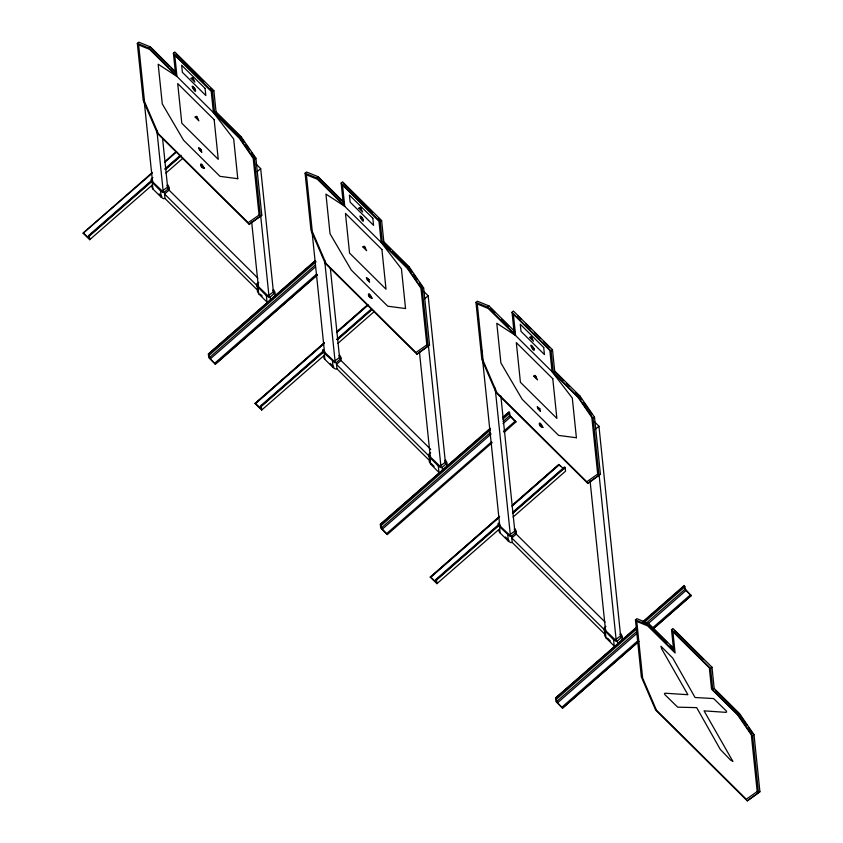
<?xml version="1.0" encoding="UTF-8"?>
<svg xmlns="http://www.w3.org/2000/svg" width="843" height="843" viewBox="0 0 843 843"><rect width="100%" height="100%" fill="white"/><g stroke="black" fill="none" stroke-linecap="round" stroke-linejoin="round"><path stroke-width="1.26" d="M152.393 180.339L152.962 182.151L162.299 191.034L167.599 187.083L167.03 185.27M258.2 285.166L258.769 286.978L268.106 295.861L273.417 291.91L272.847 290.097M324.334 350.688L324.903 352.5L334.239 361.384L339.55 357.421L338.981 355.609M430.151 455.515L430.72 457.327L440.057 466.211L445.357 462.249L444.788 460.436M499.583 524.304L500.152 526.116L509.499 534.999L514.799 531.048L514.23 529.235M605.4 629.131L605.969 630.954L615.306 639.837L620.617 635.875L620.048 634.062M151.803 185.407L151.466 186.324L152.941 189.043L161.203 197.23L163.352 198.621L165.028 198.516L257.61 290.234L257.284 291.162L258.748 293.87L267.02 302.057L266.367 295.756L257.052 286.188L256.957 283.943L258.748 282.373M257.874 278.127L169.032 190.107L169.169 187.388L167.704 184.68M275.05 296.915L274.987 292.215L273.511 289.507M323.744 355.757L323.828 358.001L324.882 359.381L333.154 367.58L335.293 368.96L336.968 368.855L429.561 460.584L429.224 461.5L430.699 464.208L438.961 472.407L438.318 466.105L428.992 456.527L428.908 454.282L430.689 452.723M430.752 449.403L340.972 360.456L341.12 357.738L339.645 355.029M446.99 467.264L446.927 462.565L445.462 459.856M498.993 529.372L499.088 531.617L500.141 533.008L508.403 541.195L510.552 542.586L512.228 542.481L604.81 634.21L604.484 635.127L605.948 637.835L614.22 646.023L613.567 639.721L604.241 630.153L604.157 627.909L605.948 626.338M605.074 622.092L516.222 534.072L516.369 531.353L514.904 528.645M622.239 640.88L622.187 636.18L620.711 633.472M137.325 43.383L148.979 48.104L175.597 74.479L173.395 53.214L174.807 51.992L213.859 90.675L216.061 111.94L241.33 136.977L255.893 158.126L261.794 215.228L249.17 224.322L157.462 133.468L143.215 100.37L137.325 43.383L138.737 42.15L150.381 46.871L176.082 72.34M148.979 48.104L150.381 46.871M260.382 216.451L254.481 159.359L239.928 138.21L214.649 113.162L212.457 91.908L213.859 90.675M214.649 113.162L216.061 111.94M152.056 185.186L89.716 239.707L83.099 233.163L152.351 172.436M165.228 161.329L176.103 151.656M83.099 233.163L151.888 173.542M164.754 162.288L176.619 151.909M152.931 177.546L151.15 179.116L151.234 181.361L160.56 190.929L162.699 192.32L164.374 192.215L168.842 188.305M83.605 233.258L88.8 237.989L88.547 235.597L150.886 181.076M164.743 168.958L179.58 155.976M88.547 235.597L89.073 235.84L151.413 181.319M165.26 169.201L181.097 155.354M89.716 239.707L89.347 236.114L151.677 181.593M165.534 169.475L180.381 156.492M165.902 173.068L182.731 158.358M169.032 190.107L164.564 194.016L257.147 285.735M239.928 138.21L241.33 136.977M254.481 159.359L255.893 158.126M257.104 171.751L260.677 168.621L256.198 164.185M305.092 173.237L316.736 177.957L343.354 204.322L341.162 183.068L342.564 181.835L381.626 220.529L383.818 241.783L409.097 266.831L423.65 287.979L429.551 345.072L416.937 354.176L325.219 263.322L310.972 230.223L305.092 173.237L306.494 172.004L318.148 176.724L343.849 202.183M249.17 224.322L261.794 215.228M316.736 177.957L318.148 176.724M266.367 295.756L268.517 297.147L270.192 297.042L274.66 293.132M317.284 275.05L215.365 364.197L208.758 357.643L208.379 354.039L315.25 260.582M208.379 354.039L315.524 260.845M215.365 364.197L209.759 358.117L209.243 355.166L316.104 261.699M209.486 357.558L315.366 264.965M210.36 358.833L315.25 267.094M214.765 363.196L316.683 274.059M215.355 364.05L317.274 274.902M428.139 346.304L422.238 289.212L407.685 268.053L382.416 243.016L380.214 221.762L381.626 220.529M382.416 243.016L383.818 241.783M407.685 268.053L409.097 266.831M323.997 355.535L261.657 410.056L255.05 403.502L324.302 342.774M337.158 331.52L366.842 305.566M255.05 403.502L324.313 342.922M337.179 331.678L366.863 305.714M255.029 403.354L255.555 403.607L323.828 343.891M336.694 332.637L368.359 304.945M255.555 403.607L260.74 408.339L260.498 405.936L322.837 351.415M336.684 339.297L371.32 309.012M260.498 405.936L261.014 406.189L323.354 351.668M337.211 339.55L371.837 309.255M261.657 410.056L261.288 406.452L323.628 351.931M337.485 339.824L372.111 309.529M337.853 343.417L374.461 311.394M323.354 351.974L323.09 349.455L323.175 351.7L324.239 353.091L334.65 362.659L336.325 362.564L340.783 358.654M422.238 289.212L423.65 287.979M340.972 360.456L336.505 364.366L429.098 456.084M424.587 298.907L428.16 295.777L423.681 291.341M416.937 354.176L429.551 345.072M475.947 302.426L487.591 307.158L514.209 333.522L512.017 312.268L513.419 311.035L552.481 349.729L554.673 370.983L579.952 396.031L594.505 417.18L600.406 474.272L587.792 483.376L496.074 392.522L481.827 359.424L475.947 302.426L477.349 301.204L489.003 305.925L514.704 331.383M487.591 307.158L489.003 305.925M598.994 475.505L593.093 418.413L578.54 397.253L553.271 372.216L551.069 350.962L552.481 349.729M438.318 466.105L440.457 467.496L442.132 467.391L446.6 463.481M553.271 372.216L554.673 370.983M492.186 442.659L387.316 534.536L380.699 527.981L380.33 524.388L490.162 428.328M503.029 417.074L508.961 411.879L510.342 415.957L515.948 422.037L509.341 415.483M380.33 524.388L490.436 428.592M503.303 417.348L509.235 412.153M387.316 534.536L381.71 528.466L381.184 525.505L490.036 430.309M502.892 419.066L509.825 413.007M381.436 527.908L490.278 432.712M503.145 421.458L510.068 415.399M382.311 529.172L491.153 433.976M503.029 423.597L510.942 416.674M386.716 533.535L491.606 441.806M503.471 431.416L515.347 421.036M504.072 432.417L515.937 421.89M578.54 397.253L579.952 396.031M593.093 418.413L594.505 417.18M595.369 429.329L598.941 426.2L594.463 421.763M498.266 530.026L436.916 583.672L430.299 577.128L499.551 516.401M512.418 505.147L558.92 464.472L563.851 469.087M430.299 577.128L499.562 516.548M512.428 505.294L558.92 464.472M430.288 576.981L430.805 577.223L499.088 517.507M511.943 506.264L559.446 464.714M430.805 577.223L435.989 581.955L435.747 579.562L499.077 524.177M512.923 512.059L564.378 467.054L565.179 467.57L565.548 471.174L513.102 517.044M435.747 579.562L436.263 579.805L498.603 525.284M512.46 513.166L564.905 467.307M436.916 583.672L436.537 580.079L498.877 525.558M512.734 513.44L565.179 467.57M498.603 525.6L498.35 523.082L498.434 525.326L499.488 526.706L509.899 536.285L511.575 536.18L516.042 532.27M516.222 534.072L511.764 537.982L604.347 629.71L604.81 634.21M587.792 483.376L600.406 474.272M635.453 619.9L647.097 624.631L673.726 650.996L671.523 629.742L672.935 628.509L711.987 667.203L714.179 688.457L739.459 713.494L754.011 734.653L759.912 791.746L747.298 800.85L655.591 709.985L641.344 676.897L635.453 619.9L636.855 618.678L648.509 623.399L674.21 648.857M613.567 639.721L615.706 641.112L617.382 641.007L621.849 637.108M638.762 641.523L562.566 708.162L555.948 701.608L555.579 698.004L636.718 627.044M642.661 621.849L684.221 585.506L685.601 589.584L691.207 595.653L652.608 629.405M555.579 698.004L636.992 627.318M642.935 622.123L684.495 585.769M562.566 708.162L556.96 702.082L556.433 699.132L636.591 629.026M643.515 622.977L685.074 586.623M556.686 701.524L636.834 631.428M645.738 623.641L685.327 589.025M557.56 702.799L636.718 633.567M647.097 624.631L686.191 590.29M561.965 707.161L638.162 640.522M652.008 628.404L690.607 594.652M562.544 708.015L638.741 641.375M652.598 629.257L691.186 595.506M758.51 792.978L752.609 735.886L738.046 714.727L712.778 689.69L710.586 668.436L711.987 667.203M712.778 689.69L714.179 688.457M738.046 714.727L739.459 713.494M752.609 735.886L754.011 734.653M747.298 800.85L759.912 791.746M192.13 78.673L192.762 78.23L193.658 80.18M359.887 208.527L360.519 208.084L361.415 210.033M517.602 315.819L521.343 319.518M526.011 324.144L530.69 328.781M534.43 332.479L540.036 338.043M543.767 341.742L549.383 347.295M512.017 312.268L551.069 350.962M490.584 308.127L495.231 312.732M501.596 319.044L508.845 326.22M554.378 371.331L563.672 380.541M566.464 383.302L569.257 386.062M575.758 392.511L581.649 399.35M343.944 183.837L372.912 212.541M378.528 218.095L380.393 219.949M341.162 183.068L380.214 221.762M318.802 178.01L341.615 200.613M384.45 243.047L390.962 249.496M392.817 251.34L408.623 266.999L412.248 272.257M176.176 53.984L204.217 81.76M210.761 88.252L212.636 90.096M173.395 53.214L212.457 91.908M151.045 48.156L169.317 66.27M171.129 68.062L174.754 71.655M216.693 113.194L240.866 137.146L244.481 142.404M558.941 464.619L560.595 466.263M684.59 589.099L691.207 595.653M674.305 630.511L703.283 659.215M671.523 629.742L710.586 668.436M649.163 624.684L667.445 642.798M670.164 645.485L672.883 648.183M715.749 690.638L738.995 713.673L746.951 725.243M159.116 193.911L161.877 196.64M260.339 294.196L262.173 296.009M330.15 363.354L333.817 366.99M431.363 463.629L434.124 466.358M505.4 536.97L509.077 540.605M607.54 638.162L610.29 640.891M555.853 698.278L556.433 699.132M380.604 524.662L381.184 525.505M208.653 354.313L209.243 355.166M583.82 402.511L591.786 414.082M748.405 727.351L752.746 733.652M413.692 274.365L417.317 279.623M419.487 282.774L422.375 286.978M245.935 144.511L249.549 149.769M251.72 152.92L254.618 157.135M598.941 426.2L620.722 636.939M617.382 641.007L617.771 644.79M599.078 474.609L616.254 640.849M590.089 480.984L605.643 631.502M605.295 631.533L605.948 637.835M500.847 395.989L514.915 532.112M511.575 536.18L512.228 542.481M495.157 388.107L510.447 536.022M507.749 534.894L508.403 541.195M478.192 317.253L478.466 319.876M481.574 349.982L481.838 352.595M482.523 359.139L499.846 526.822M499.488 526.706L500.141 533.008M428.16 295.777L445.473 463.313M442.132 467.391L442.522 471.163M428.423 345.493L441.005 467.222M419.435 351.868L430.394 457.886M430.046 457.918L430.699 464.208M428.908 454.282L429.561 460.584M330.33 268.179L339.655 358.486M336.325 362.564L336.968 368.855M324.639 260.297L335.187 362.395M332.5 361.278L333.154 367.58M312.005 231.33L324.597 353.206M324.239 353.091L324.882 359.381M260.677 168.621L273.522 292.974M270.192 297.042L270.582 300.825M260.677 215.724L269.054 296.873M251.688 222.099L258.464 287.684M258.106 287.568L258.748 293.87M256.957 283.943L257.494 289.117M162.573 138.41L167.715 188.147M164.374 192.215L165.028 198.516M156.893 130.528L163.247 192.046M160.56 190.929L161.203 197.23M144.111 100.254L152.646 182.857M152.288 182.741L152.941 189.043M203.658 167.736L201.509 166.493L201.319 164.575L203.658 167.736M371.415 297.59L369.276 296.346L369.076 294.428L371.415 297.59M542.27 426.79L540.131 425.546L539.931 423.629L542.27 426.79M199.169 148.484L201.898 152.256L199.433 149.917L198.621 147.673L201.582 150.117L199.169 148.484M366.926 278.338L369.656 282.11L367.2 279.76L366.378 277.526L369.35 279.971L366.926 278.338M537.781 407.538L540.521 411.31L538.055 408.96L537.233 406.726L540.205 409.171L537.781 407.538M204.291 168.347C199.306 168.273 199.57 158.516 204.291 168.347M372.048 298.201C367.063 298.127 367.327 288.369 372.048 298.201M542.903 427.401C537.918 427.327 538.182 417.57 542.903 427.401M195.344 89.506C197.093 96.892 187.357 79.094 195.344 89.506M363.112 219.359C364.882 226.672 355.156 208.927 363.112 219.359M533.967 348.559C535.737 355.872 526.011 338.127 533.967 348.559M194.733 88.926L193.216 87.071L194.733 88.926M362.49 218.78L360.973 216.925L362.49 218.78M533.345 347.98L531.828 346.125L533.345 347.98M195.123 90.317L193.321 88.125L195.123 90.317M362.88 220.171L361.089 217.979L362.88 220.171M533.735 349.371L531.944 347.179L533.735 349.371M191.14 78.378L194.891 82.161L192.931 78.104L192.415 77.619L191.14 78.378M195.133 117.072L198.895 120.855L196.925 116.798L196.408 116.313L195.133 117.072M358.897 208.232L362.648 212.014L360.688 207.958L360.172 207.473L358.897 208.232M362.901 246.925L366.652 250.708L364.692 246.651L364.176 246.167L362.901 246.925M529.752 337.432L533.482 341.225L531.543 337.158L530.995 336.673L529.752 337.432M533.756 376.126L537.507 379.908L535.547 375.852L535.031 375.367L533.756 376.126M732.778 761.208L730.66 760.165L720.291 749.427L696.687 707.635L677.646 707.161L664.969 694.737L664.421 693.494L665.39 693.231L687.888 694.706L661.702 648.92L660.944 646.223L672.735 658.056L695.075 697.509L713.631 698.573L726.276 710.923L726.677 712.061L725.718 712.335L704.053 710.849L732.778 761.208M259.064 215.049L248.169 222.7L158.347 133.71L144.511 101.55L138.652 44.942L149.632 49.389L239.454 138.378L253.206 158.358L259.064 215.049M426.832 344.903L415.936 352.553L326.104 263.564L312.268 231.403L306.42 174.796L317.389 179.243L407.222 268.232L420.973 288.211L426.832 344.903M597.687 474.093L586.791 481.753L496.959 392.754L483.123 360.604L477.275 303.986L488.245 308.443L578.077 397.432L591.828 417.411L597.687 474.093M757.193 791.566L746.297 799.217L656.476 710.227L642.629 678.078L636.781 621.46L647.761 625.917L675.095 652.998L672.904 631.744L709.353 667.856L711.545 689.11L737.583 714.906L751.334 734.885L757.193 791.566M196.756 116.924L196.124 117.367L197.652 118.884L196.767 116.935M364.524 246.778L363.891 247.22L365.419 248.727L364.524 246.778M531.375 337.284L530.742 337.727L532.27 339.234L531.385 337.284M535.379 375.978L534.747 376.421L536.274 377.927L535.379 375.978M237.779 178.695L220.012 176.356L183.563 140.244L162.278 103.889L158.178 64.216L176.967 76.471L174.775 55.216L211.224 91.329L213.427 112.583L233.68 139.021L237.779 178.695M405.546 308.549L387.769 306.209L351.32 270.097L330.034 233.743L325.935 194.069L344.734 206.324L342.532 185.07L378.992 221.182L381.184 242.436L401.447 268.864L405.546 308.549M576.401 437.749L558.624 435.409L522.175 399.297L500.89 362.943L496.79 323.259L515.589 335.525L513.387 314.27L549.847 350.382L552.039 371.637L572.302 398.065L576.401 437.749M543.703 347.474L520.268 324.26L520.995 331.341L544.43 354.555L543.703 347.474M552.776 378.718L516.316 342.606L520.416 382.29L556.875 418.402L552.776 378.718M372.848 218.274L349.413 195.06L350.14 202.141L373.575 225.355L372.848 218.274M381.921 249.517L345.461 213.405L349.56 253.09L386.02 289.202L381.921 249.517M205.081 88.42L181.645 65.206L182.383 72.298L205.818 95.512L205.081 88.42M214.154 119.674L177.704 83.562L181.803 123.236L218.253 159.348L214.154 119.674"/></g></svg>
